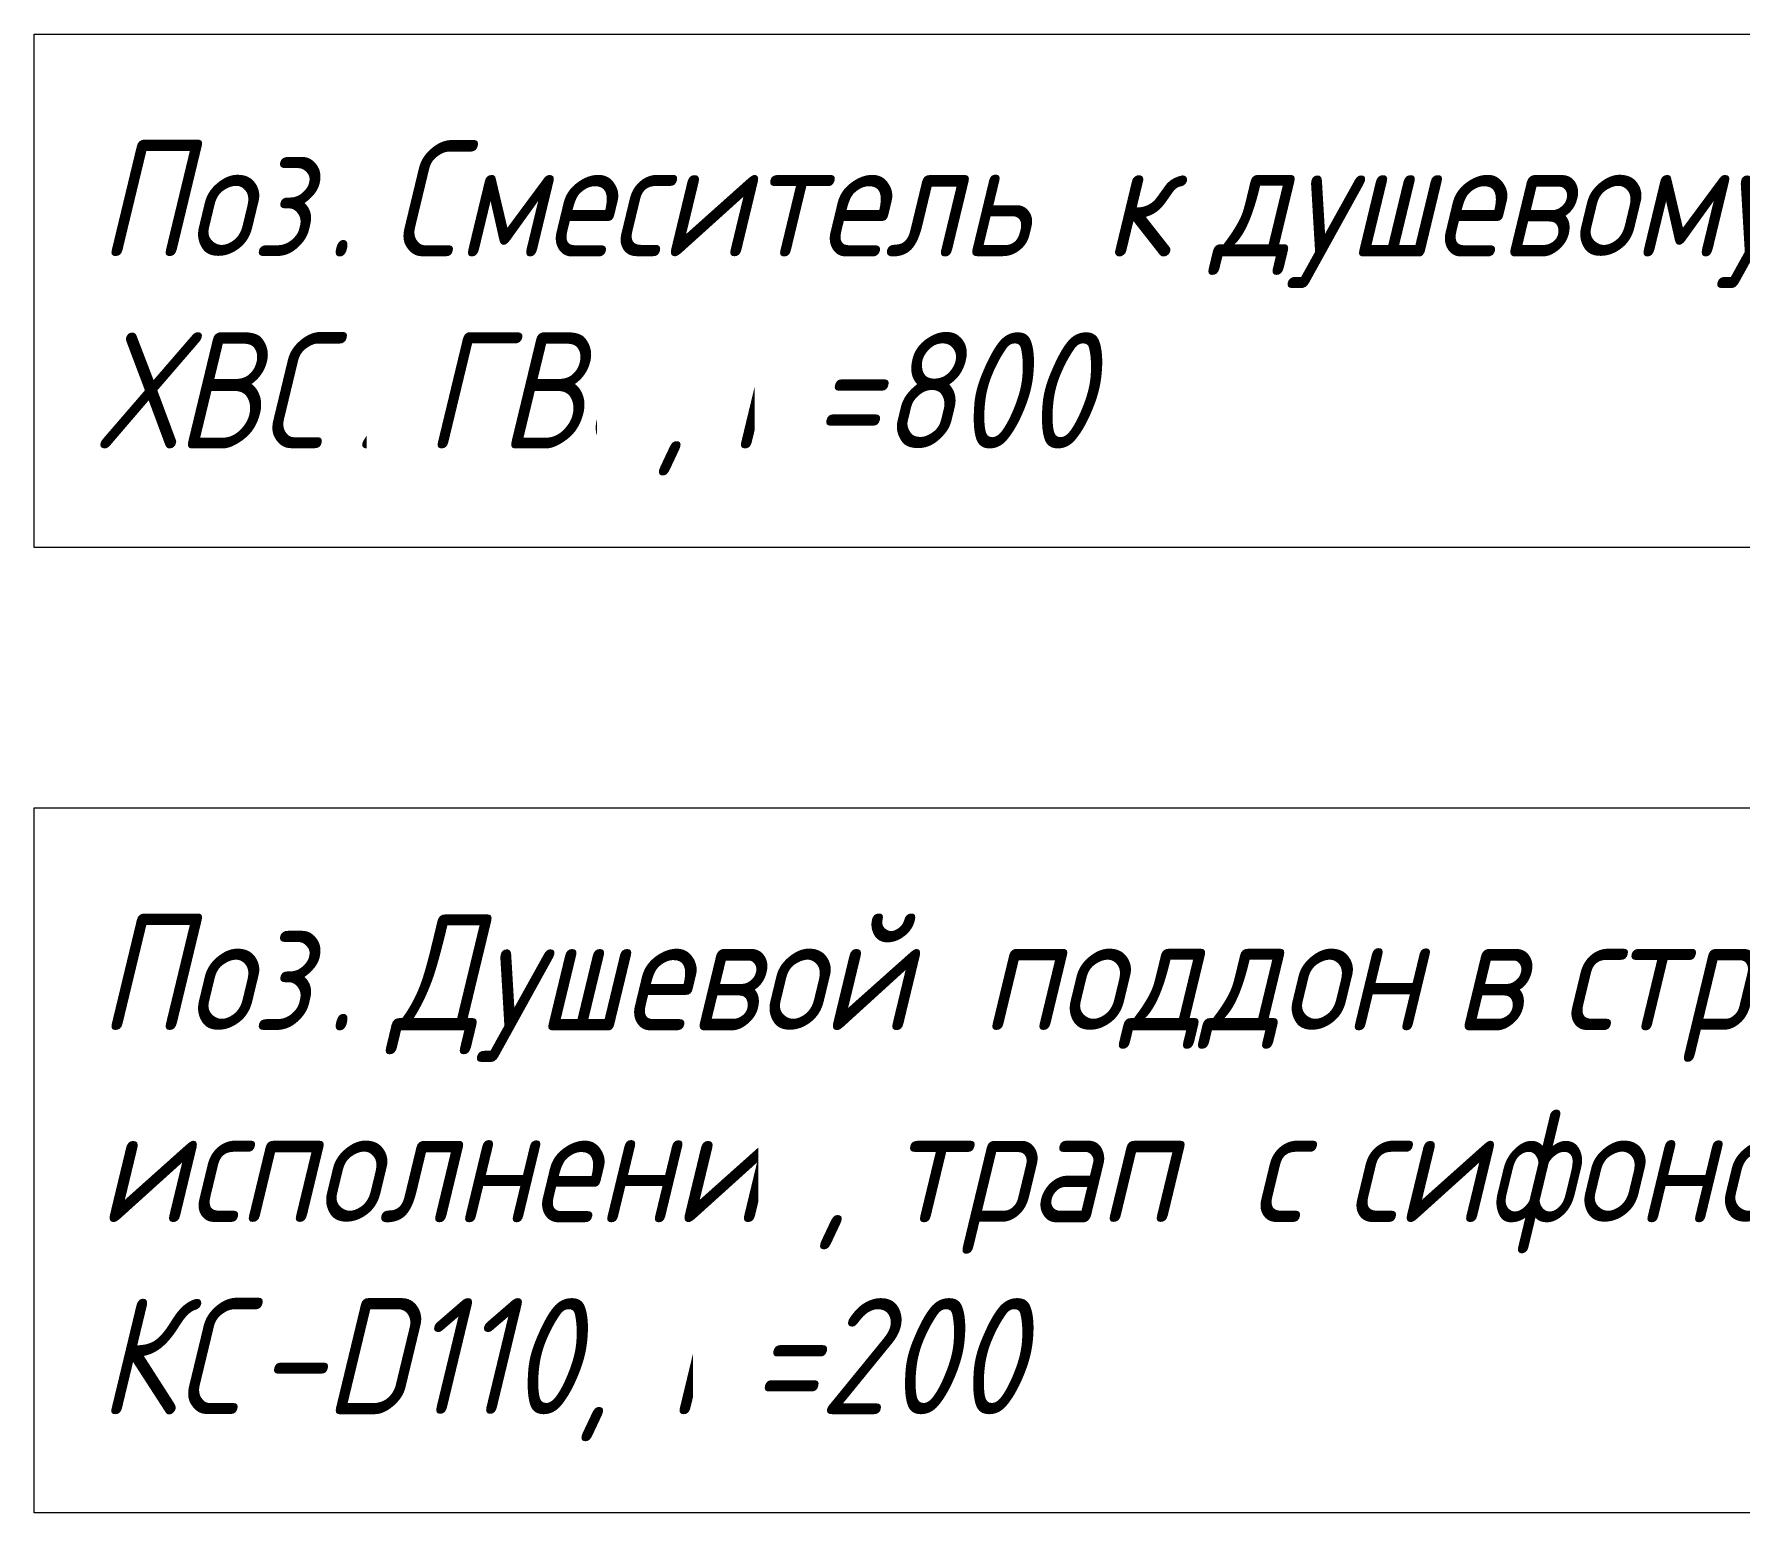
# Model space of a CAD drawing. Header units: millimetres. Extents: x -215207 to 92095, y -30385 to 123050.
# Drawn here: x 15557 to 16880, y 22487 to 23634 of the extents above; entities that cross this region are included whole.
import ezdxf

# ---------------------------------------------------------------- set-up
doc = ezdxf.new("R2010")
doc.units = ezdxf.units.MM
doc.layers.add('Аннотация', color=7, linetype='Continuous', lineweight=20)
doc.styles.add('GOST Common_I', font='GOST_Common Italic.ttf', dxfattribs={"width": 0.9, "height": 90})

msp = doc.modelspace()

# ---------------------------------------------------------------- linework, layer by layer
at = {"layer": 'Аннотация', "color": 5, "lineweight": 9, "true_color": 0x0000ff, "flags": 128}
for points in [[(15556.9, 23633.9), (17448.8, 23633.9), (17448.8, 23235.9), (15556.9, 23235.9)], [(15556.9, 23033.9), (17105.8, 23033.9), (17105.8, 22487.4), (15556.9, 22487.4)]]:
    msp.add_lwpolyline(points, close=True, dxfattribs=at)

# ---------------------------------------------------------------- next in the draw order: texts
at = {"layer": 'Аннотация', "color": 5, "lineweight": 9, "true_color": 0x0000ff, "char_height": 90, "width": 212.848, "attachment_point": 1, "style": 'GOST Common_I', "bg_fill": 2}
for insert in [(15606.9, 23551.5), (15606.9, 22951.5)]:
    msp.add_mtext('Поз', dxfattribs=dict(at, insert=insert))

# ---------------------------------------------------------------- next in the draw order: texts
at = {"layer": 'Аннотация', "color": 5, "lineweight": 9, "true_color": 0x0000ff, "char_height": 90, "width": 61.329, "attachment_point": 1, "style": 'GOST Common_I', "bg_fill": 2}
for insert in [(15782.5, 23551.5), (15782.5, 22951.5)]:
    msp.add_mtext('. ', dxfattribs=dict(at, insert=insert))

# ---------------------------------------------------------------- next in the draw order: texts
at = {"layer": 'Аннотация', "color": 5, "lineweight": 9, "true_color": 0x0000ff, "char_height": 90, "attachment_point": 1, "style": 'GOST Common_I', "bg_fill": 2}
for s, insert, width in [('Смеситель', (15833.1, 23551.5), 638.544), ('Душевой', (15833.1, 22951.5), 523.101)]:
    msp.add_mtext(s, dxfattribs=dict(at, insert=insert, width=width))

# ---------------------------------------------------------------- next in the draw order: texts
for s, insert, width in [('\\fGOST Common|b0|i1|c204|p34|;\\W.9; ', (16360, 23551.5), 32.468), ('ХВС', (15606.9, 23402.7), 238.101), ('\\fGOST Common|b0|i1|c204|p34|;\\W.9; ', (16264.8, 22951.5), 32.468)]:
    msp.add_mtext(s, dxfattribs=dict(at, insert=insert, width=width))

# ---------------------------------------------------------------- next in the draw order: texts
for s, insert, width in [('\\fGOST Common|b0|i1|c204|p34|;\\W.9;к', (16386.8, 23551.5), 68.544), ('\\fGOST Common|b0|i1|c204|p34|;\\W.9;/', (15803.4, 23402.7), 68.544), ('поддон', (16291.5, 22951.5), 411.266)]:
    msp.add_mtext(s, dxfattribs=dict(at, insert=insert, width=width))

# ---------------------------------------------------------------- next in the draw order: texts
for s, insert, width in [('\\fGOST Common|b0|i1|c204|p34|;\\W.9; ', (16443.3, 23551.5), 32.468), ('ГВС', (15859.9, 23402.7), 216.456), ('\\fGOST Common|b0|i1|c204|p34|;\\W.9; ', (16630.9, 22951.5), 32.468), ('исполнении', (15606.9, 22802.7), 674.62)]:
    msp.add_mtext(s, dxfattribs=dict(at, insert=insert, width=width))

# ---------------------------------------------------------------- next in the draw order: texts
for s, insert, width in [('душевому', (16470.1, 23551.5), 580.823), (', ', (16038.5, 23402.7), 68.544), ('\\fGOST Common|b0|i1|c204|p34|;\\W.9;в', (16657.7, 22951.5), 68.544), (', ', (16163.5, 22802.7), 68.544), ('КС', (15606.9, 22653.9), 147.911)]:
    msp.add_mtext(s, dxfattribs=dict(at, insert=insert, width=width))

# ---------------------------------------------------------------- next in the draw order: texts
for s, insert, width in [('\\fGOST Common|b0|i1|c204|p34|;\\W.9;Н', (16095.1, 23402.7), 79.367), ('\\fGOST Common|b0|i1|c204|p34|;\\W.9; ', (16714.2, 22951.5), 32.468), ('трап', (16220.1, 22802.7), 306.645), ('-D110, ', (15729, 22653.9), 386.013)]:
    msp.add_mtext(s, dxfattribs=dict(at, insert=insert, width=width))

# ---------------------------------------------------------------- next in the draw order: texts
for s, insert, width in [('=800', (16160.6, 23402.7), 274.177), ('строй', (16741, 22951.5), 353.544), ('\\fGOST Common|b0|i1|c204|p34|;\\W.9; ', (16473.1, 22802.7), 32.468), ('\\fGOST Common|b0|i1|c204|p34|;\\W.9;Н', (16047.5, 22653.9), 79.367)]:
    msp.add_mtext(s, dxfattribs=dict(at, insert=insert, width=width))

# ---------------------------------------------------------------- next in the draw order: texts
for s, insert, width in [('\\fGOST Common|b0|i1|c204|p34|;\\W.9;с', (16499.9, 22802.7), 57.722), ('=200', (16112.9, 22653.9), 274.177)]:
    msp.add_mtext(s, dxfattribs=dict(at, insert=insert, width=width))

# ---------------------------------------------------------------- next in the draw order: texts
at = {"layer": 'Аннотация', "color": 5, "lineweight": 9, "true_color": 0x0000ff, "insert": (16547.5, 22802.7), "char_height": 90, "width": 32.468, "attachment_point": 1, "style": 'GOST Common_I', "bg_fill": 2}
msp.add_mtext('\\fGOST Common|b0|i1|c204|p34|;\\W.9; ', dxfattribs=at)

# ---------------------------------------------------------------- next in the draw order: texts
at = {"layer": 'Аннотация', "color": 5, "lineweight": 9, "true_color": 0x0000ff, "insert": (16574.3, 22802.7), "char_height": 90, "width": 501.456, "attachment_point": 1, "style": 'GOST Common_I', "bg_fill": 2}
msp.add_mtext('сифоном', dxfattribs=at)

doc.saveas('drawing.dxf')
